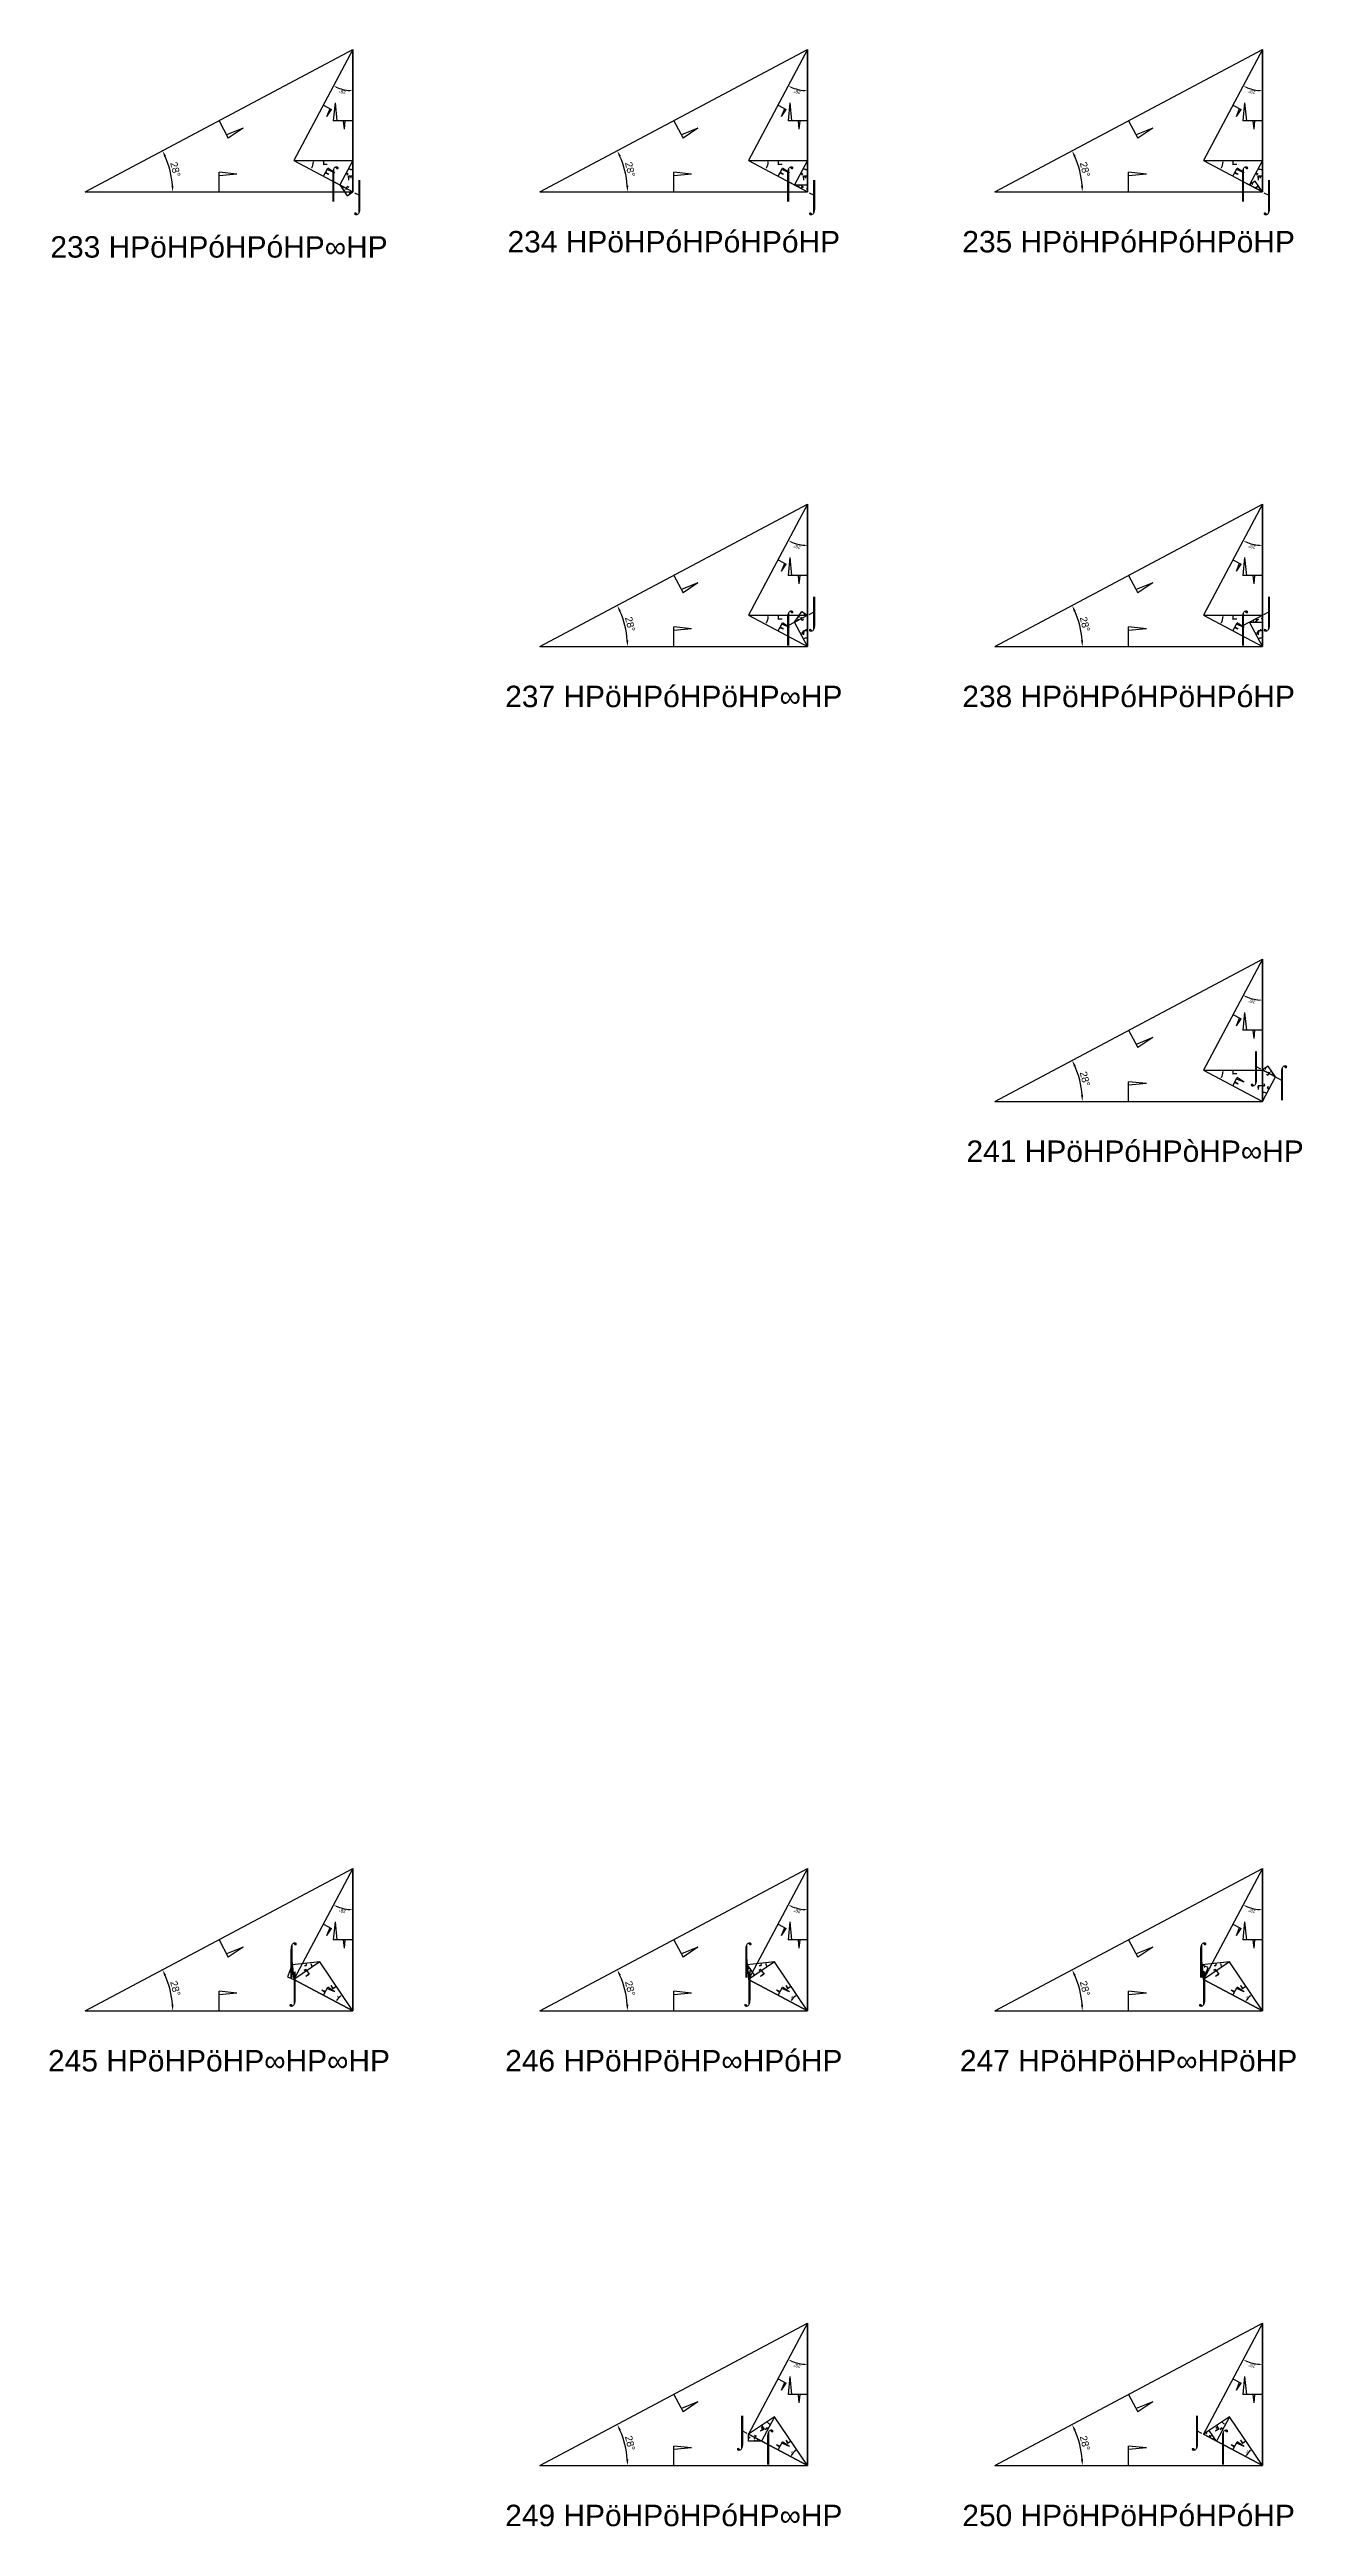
# Model space of a CAD drawing. Header units: millimetres. Extents: x 130683 to 598801, y -2841579 to 24518.
# Drawn here: x 230844 to 302111, y -2127424 to -1988625 of the extents above; entities that cross this region are included whole.
import ezdxf
from ezdxf.enums import TextEntityAlignment as Align

# ---------------------------------------------------------------- set-up
doc = ezdxf.new("R2010")
doc.units = ezdxf.units.MM
doc.header["$PDMODE"] = 35
doc.linetypes.add('DASHED', pattern=[19.05, 12.7, -6.35])
for name, color, linetype in [('BASE', 170, 'Continuous'), ('HYPOTENUSE', 20, 'Continuous'), ('PERPENDICULAR', 90, 'Continuous')]:
    doc.layers.add(name, color=color, linetype=linetype)
doc.styles.add('Arial', font='arial_0.ttf')
doc.dimstyles.new('ISO-25', dxfattribs={"dimtxt": 250, "dimasz": 100, "dimexe": 1.25, "dimexo": 0.625, "dimgap": 100, "dimtad": 1, "dimdec": 0, "dimtxsty": 'Arial', "dimcen": 2.5, "dimadec": 0, "dimazin": 0, "dimtfac": 1, "dimtdec": 0, "dimtmove": 0, "dimatfit": 3, "dimfxl": 1, "dimarcsym": 0})

# ---------------------------------------------------------------- blocks, each defined once
blk = doc.blocks.new('*D11')
at = {"color": 0, "lineweight": -2, "ltscale": 100, "transparency": 16777216}
blk.add_arc((0, 0), 4906, 4.08845, 23.91155, dxfattribs=at)
at = {"color": 0, "ltscale": 100, "transparency": 16777216}
for points in [[(4432, 1963), (4537, 2014), (4332, 2303)], [(4952, 352), (4835, 348), (4906, 0)]]:
    blk.add_solid(points, dxfattribs=at)
at = {"layer": 'Defpoints', "color": 0, "ltscale": 100, "transparency": 16777216}
for p in [(15000, 7976), (0, 0), (0, 0), (4841, 796), (15000, 0)]:
    blk.add_point(p, dxfattribs=at)
at = {"color": 0, "ltscale": 100, "transparency": 16777216, "insert": (5055, 1260), "char_height": 400, "attachment_point": 5, "rotation": 284, "style": 'Arial'}
blk.add_mtext('28°', dxfattribs=at)
blk = doc.blocks.new('SanjoyNathGeometrifyingTrigonometryFundamentalLockedSet')
at = {"color": 114, "linetype": 'DASHED', "ltscale": 100, "true_color": 0x139b48}
for p, q in [((14000, 4987.8), (13900, 3987.8)), ((14000, 4987.8), (14100, 3987.8)), ((15000, 3987.8), (13900, 3987.8))]:
    blk.add_line(p, q, dxfattribs=at)
at = {"color": 242, "linetype": 'DASHED', "ltscale": 100, "true_color": 0xcd2027}
for p, q in [((7500, 3987.8), (8016.4, 3016.6)), ((8852.4, 3574.3), (7922.5, 3193.2)), ((8852.4, 3574.3), (8016.4, 3016.6))]:
    blk.add_line(p, q, dxfattribs=at)
at = {"color": 159, "linetype": 'DASHED', "ltscale": 100, "true_color": 0x22346e}
for p, q in [((7500, 0), (7500, 1100)), ((8500, 1000), (7500, 1100)), ((8500, 1000), (7500, 900))]:
    blk.add_line(p, q, dxfattribs=at)
at = {"layer": 'BASE'}
blk.add_line((0, 0), (15000, 0), dxfattribs=at)
at = {"layer": 'HYPOTENUSE'}
blk.add_line((0, 0), (15000, 7975.6), dxfattribs=at)
at = {"layer": 'PERPENDICULAR'}
blk.add_line((15000, 0), (15000, 7975.6), dxfattribs=at)
at = {"color": 4, "ltscale": 100}
dim = blk.add_angular_dim_2l(base=(4841, 795.6), line1=((0, 0), (15000, 0)), line2=((0, 0), (15000, 7975.6)), dimstyle='ISO-25', override={"dimtxt": 400, "dimasz": 350, "dimgap": 100}, dxfattribs=at)
dim.commit()
dim.dimension.update_dxf_attribs({"geometry": '*D11', "text_midpoint": (5055.4, 1260.5)})

msp = doc.modelspace()

# ---------------------------------------------------------------- linework, layer by layer
at = {"linetype": 'DASHED', "ltscale": 70}
for p, q in [((246746, -1996020), (248203, -1996795)), ((272229, -1996020), (273686, -1996795)), ((297712, -1996020), (299169, -1996795)), ((272229, -2020907), (273686, -2020132)), ((297712, -2020907), (299169, -2020132)), ((299898, -2046390), (298440, -2045615)), ((244404, -2095543), (244576, -2097185)), ((269886, -2095543), (270059, -2097185)), ((295369, -2095543), (295542, -2097185)), ((271109, -2122839), (269651, -2122064)), ((296592, -2122839), (295134, -2122064))]:
    msp.add_line(p, q, dxfattribs=at)

# ---------------------------------------------------------------- block references
at = {"linetype": 'DASHED'}
for p in [(232839, -1996601), (258322, -1996601), (283805, -1996601), (258322, -2022084), (283805, -2022084), (283805, -2047567), (232839, -2098532), (258322, -2098532), (283805, -2098532), (258322, -2124015), (283805, -2124015)]:
    msp.add_blockref('SanjoyNathGeometrifyingTrigonometryFundamentalLockedSet', p, dxfattribs=at)
at = {"linetype": 'DASHED', "ltscale": 100}
for p, xscale, yscale, zscale, rotation in [((247839, -1988625), 0.469471562785891, 0.469471562785891, 0.469471562785891, 242), ((273322, -1988625), 0.469471562785891, 0.469471562785891, 0.469471562785891, 242), ((298805, -1988625), 0.469471562785891, 0.469471562785891, 0.469471562785891, 242), ((244533, -1994843), -0.220403548264628, 0.220403548264628, 0.220403548264628, 180), ((247839, -1994843), 0.10347319824735, 0.10347319824735, 0.10347319824735, 242), ((270016, -1994843), -0.220403548264628, 0.220403548264628, 0.220403548264628, 180), ((273322, -1994843), 0.10347319824735, 0.10347319824735, 0.10347319824735, 242), ((295499, -1994843), -0.220403548264628, 0.220403548264628, 0.220403548264628, 180), ((298805, -1994843), 0.10347319824735, 0.10347319824735, 0.10347319824735, 242), ((247110, -1996214), 0.04857772408763799, 0.04857772408763799, 0.04857772408763799, 303.9999999999994), ((272593, -1996214), -0.04857772408763798, 0.04857772408763799, 0.04857772408763799, 180), ((298805, -1996601), 0.048577724087638, 0.048577724087638, 0.048577724087638, 123.9999999999994), ((273322, -2014108), 0.469471562785891, 0.469471562785891, 0.469471562785891, 242), ((298805, -2014108), 0.469471562785891, 0.469471562785891, 0.469471562785891, 242), ((270016, -2020326), -0.220403548264628, 0.220403548264628, 0.220403548264628, 180), ((272593, -2020714), -0.04857772408763799, 0.04857772408763799, 0.048577724087638, 236.0000000000012), ((273322, -2022084), -0.10347319824735, 0.10347319824735, 0.10347319824735, 298), ((295499, -2020326), -0.220403548264628, 0.220403548264628, 0.220403548264628, 180), ((298805, -2022084), -0.10347319824735, 0.10347319824735, 0.10347319824735, 298), ((298805, -2039591), 0.469471562785891, 0.469471562785891, 0.469471562785891, 242), ((295499, -2045809), -0.220403548264628, 0.220403548264628, 0.220403548264628, 180), ((298805, -2047567), 0.10347319824735, 0.10347319824735, 0.10347319824735, 62), ((299533, -2046196), 0.048577724087638, 0.048577724087638, 0.048577724087638, 123.9999999999994), ((247839, -2090557), 0.469471562785891, 0.469471562785891, 0.469471562785891, 242), ((273322, -2090557), 0.469471562785891, 0.469471562785891, 0.469471562785891, 242), ((298805, -2090557), 0.469471562785891, 0.469471562785891, 0.469471562785891, 242), ((245990, -2095792), 0.103473198247351, 0.103473198247351, 0.103473198247351, 186.0000000000007), ((247839, -2098532), 0.220403548264628, 0.220403548264628, 0.220403548264628, 124), ((271473, -2095792), 0.103473198247351, 0.103473198247351, 0.103473198247351, 186.0000000000007), ((273322, -2098532), 0.220403548264628, 0.220403548264628, 0.220403548264628, 124), ((296956, -2095792), 0.103473198247351, 0.103473198247351, 0.103473198247351, 186.0000000000007), ((298805, -2098532), 0.220403548264628, 0.220403548264628, 0.220403548264628, 124), ((244447, -2095954), 0.048577724087638, 0.048577724087638, 0.048577724087638, 248.0000000000012), ((269930, -2095954), -0.04857772408763799, 0.04857772408763799, 0.04857772408763799, 124.0000000000013), ((295499, -2096775), 0.04857772408763799, 0.04857772408763799, 0.04857772408763799, 68.00000000000112), ((273322, -2116040), 0.469471562785891, 0.469471562785891, 0.469471562785891, 242), ((298805, -2116040), 0.469471562785891, 0.469471562785891, 0.469471562785891, 242), ((271473, -2121274), -0.103473198247352, 0.103473198247352, 0.103473198247352, 62.00000000000066), ((273322, -2124015), 0.220403548264628, 0.220403548264628, 0.220403548264628, 124), ((296956, -2121274), -0.103473198247352, 0.103473198247352, 0.103473198247352, 62.00000000000066), ((298805, -2124015), 0.220403548264628, 0.220403548264628, 0.220403548264628, 124), ((296227, -2122645), 0.048577724087638, 0.048577724087638, 0.048577724087638, 123.9999999999994), ((270744, -2122645), -0.048577724087638, 0.04857772408763799, 0.048577724087638, 359.9999999999994)]:
    msp.add_blockref('SanjoyNathGeometrifyingTrigonometryFundamentalLockedSet', p, dxfattribs=dict(at, xscale=xscale, yscale=yscale, zscale=zscale, rotation=rotation))
at = {"linetype": 'DASHED', "ltscale": 100, "xscale": 0.048577724087638, "yscale": 0.048577724087638, "zscale": 0.048577724087638}
msp.add_blockref('SanjoyNathGeometrifyingTrigonometryFundamentalLockedSet', (298076, -2020714), dxfattribs=at)

# ---------------------------------------------------------------- texts
at = {"linetype": 'DASHED', "ltscale": 100, "style": 'Arial'}
for s, p in [('⌠', (246746, -1996020)), ('⌠', (272229, -1996020)), ('⌠', (297712, -1996020)), ('⌡', (248203, -1996795)), ('⌡', (273686, -1996795)), ('⌡', (299169, -1996795)), ('233 HPöHPóHPóHP∞HP', (240339, -1999685)), ('234 HPöHPóHPóHPóHP', (265822, -1999393)), ('235 HPöHPóHPóHPöHP', (291305, -1999393)), ('⌡', (273686, -2020132)), ('⌡', (299169, -2020132)), ('⌠', (272229, -2020907)), ('⌠', (297712, -2020907)), ('237 HPöHPóHPöHP∞HP', (265822, -2024875)), ('238 HPöHPóHPöHPóHP', (291305, -2024875)), ('⌡', (298440, -2045615)), ('⌠', (299898, -2046390)), ('241 HPöHPóHPòHP∞HP', (291669, -2050358)), ('⌠', (244404, -2095543)), ('⌠', (269886, -2095543)), ('⌠', (295369, -2095543)), ('⌡', (244576, -2097185)), ('⌡', (270059, -2097185)), ('⌡', (295542, -2097185)), ('245 HPöHPöHP∞HP∞HP', (240339, -2101324)), ('246 HPöHPöHP∞HPóHP', (265822, -2101324)), ('247 HPöHPöHP∞HPöHP', (291305, -2101324)), ('⌡', (269651, -2122064)), ('⌠', (271109, -2122839)), ('⌡', (295134, -2122064)), ('⌠', (296592, -2122839)), ('249 HPöHPöHPóHP∞HP', (265822, -2126807)), ('250 HPöHPöHPóHPóHP', (291305, -2126807))]:
    msp.add_text(s, height=1200, dxfattribs=at).set_placement(p, align=Align.MIDDLE_CENTER)

doc.saveas('drawing.dxf')
